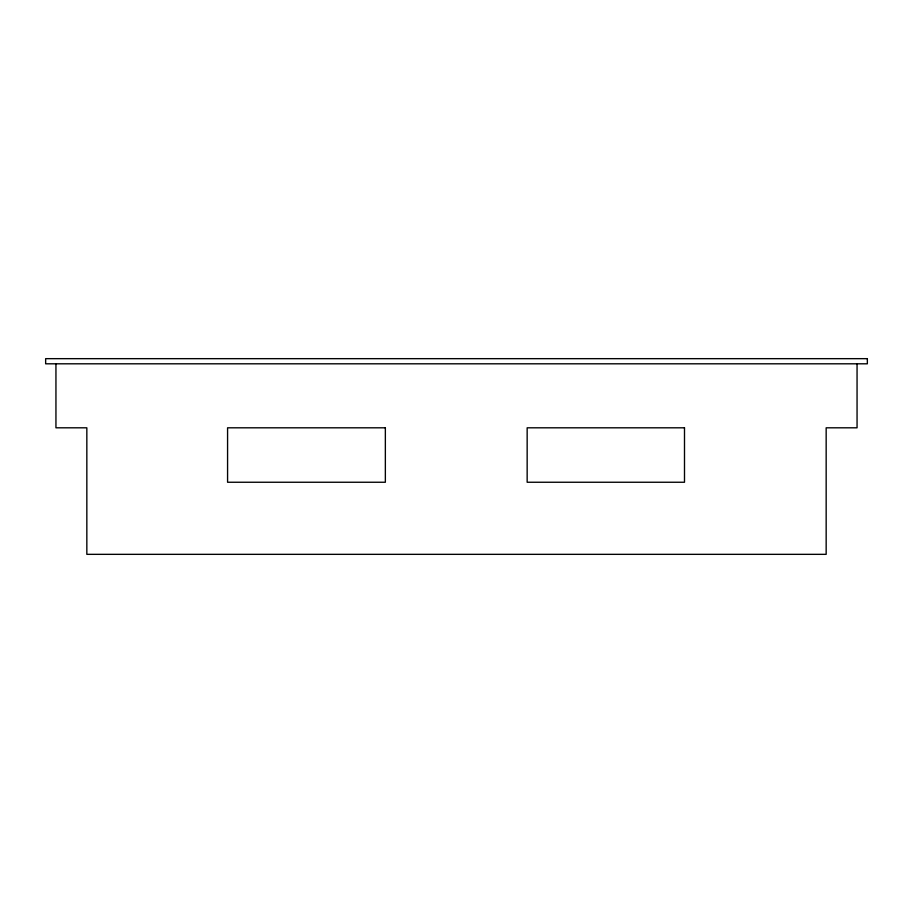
<?xml version="1.0" encoding="UTF-8"?>
<svg xmlns="http://www.w3.org/2000/svg" width="913" height="913" viewBox="0 0 913 913"><rect width="100%" height="100%" fill="white"/><g stroke="black" fill="none" stroke-linecap="round" stroke-linejoin="round"><path stroke-width="1.37" d="M857.056 363.808L857.056 427.809L826.162 427.809L826.162 554.339L86.838 554.339L86.838 427.809L55.944 427.809L55.944 363.808M867.35 358.661L45.65 358.661L45.65 363.808L867.35 363.808L867.35 358.661M385.354 427.809L227.577 427.809L227.577 482.247L385.354 482.247L385.354 427.809M684.499 427.809L527.155 427.809L527.155 482.247L684.499 482.247L684.499 427.809"/></g></svg>
